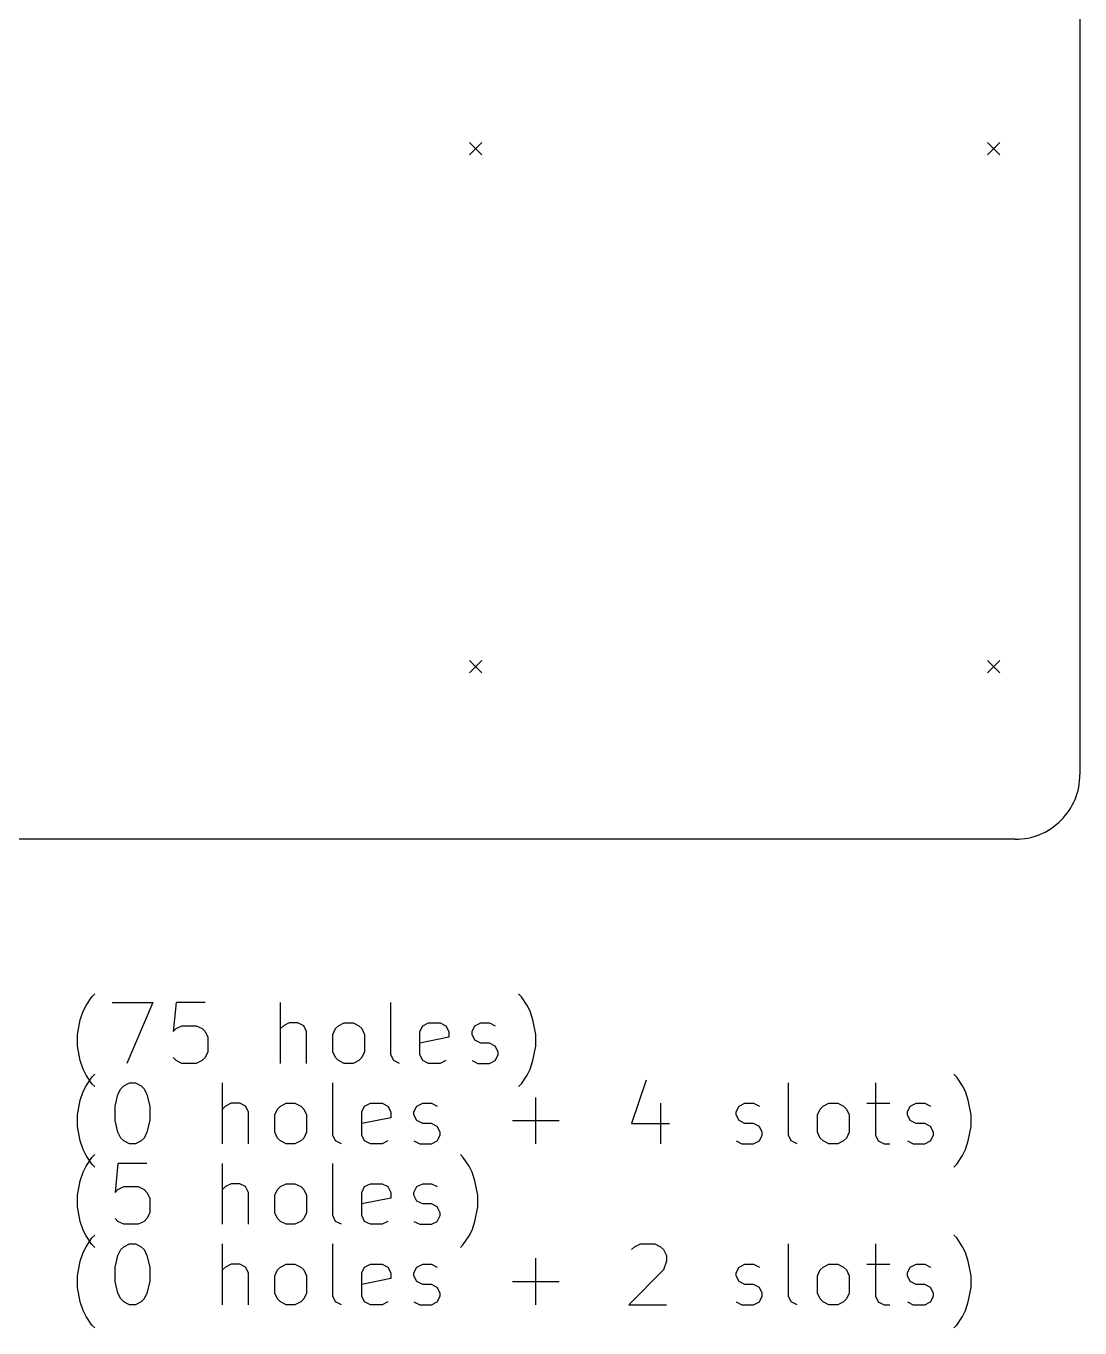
# Model space of a CAD drawing. Extents: x 72.6 to 142.4, y -98.9 to -13.5.
# Drawn here: x 107.79 to 142.38, y -98.91 to -56.18 of the extents above; entities that cross this region are included whole.
import ezdxf

# ---------------------------------------------------------------- set-up
doc = ezdxf.new("R2010")
doc.units = 0
doc.layers.add('BLACK', color=7, linetype='CONTINUOUS')

msp = doc.modelspace()

# ---------------------------------------------------------------- linework, layer by layer
at = {"layer": 'BLACK', "linetype": 'CONTINUOUS'}
for p, q in [((142.375, -17), (142.375, -80.75)), ((122.342, -60.0083), (122.742, -60.4083)), ((122.742, -60.0083), (122.342, -60.4083)), ((139.342, -60.0083), (139.742, -60.4083)), ((139.742, -60.0083), (139.342, -60.4083)), ((122.342, -77.0083), (122.742, -77.4083)), ((122.742, -77.0083), (122.342, -77.4083)), ((139.342, -77.0083), (139.742, -77.4083)), ((139.742, -77.0083), (139.342, -77.4083)), ((140.25, -82.875), (75.7916, -82.875)), ((109.949, -88.0392), (110.044, -87.944)), ((124.044, -88.0392), (123.949, -87.944)), ((109.663, -88.5154), (109.758, -88.325)), ((109.758, -88.325), (109.949, -88.0392)), ((110.615, -88.2297), (111.949, -88.2297)), ((111.949, -88.2297), (111.092, -90.2297)), ((112.711, -88.2297), (112.615, -89.1821)), ((113.663, -88.2297), (112.711, -88.2297)), ((116.139, -90.2297), (116.139, -88.2297)), ((119.758, -89.944), (119.758, -88.2297)), ((124.234, -88.325), (124.044, -88.0392)), ((124.33, -88.5154), (124.234, -88.325)), ((109.473, -89.2773), (109.568, -88.8012)), ((109.568, -88.8012), (109.663, -88.5154)), ((124.425, -88.8012), (124.33, -88.5154)), ((124.52, -89.2773), (124.425, -88.8012)), ((109.473, -89.6583), (109.473, -89.2773)), ((112.615, -89.1821), (112.711, -89.0869)), ((112.711, -89.0869), (112.901, -88.9916)), ((112.901, -88.9916), (113.377, -88.9916)), ((113.377, -88.9916), (113.568, -89.0869)), ((113.568, -89.0869), (113.663, -89.1821)), ((113.663, -89.1821), (113.758, -89.3726)), ((116.234, -88.9916), (116.139, -89.0869)), ((116.425, -88.8964), (116.234, -88.9916)), ((116.711, -88.8964), (116.425, -88.8964)), ((116.901, -88.9916), (116.711, -88.8964)), ((116.996, -89.1821), (116.901, -88.9916)), ((116.996, -90.2297), (116.996, -89.1821)), ((117.854, -89.2773), (117.949, -89.0869)), ((117.854, -89.8488), (117.854, -89.2773)), ((117.949, -89.0869), (118.044, -88.9916)), ((118.044, -88.9916), (118.234, -88.8964)), ((118.234, -88.8964), (118.52, -88.8964)), ((118.52, -88.8964), (118.711, -88.9916)), ((118.711, -88.9916), (118.806, -89.0869)), ((118.806, -89.0869), (118.901, -89.2773)), ((118.901, -89.2773), (118.901, -89.8488)), ((120.711, -89.1821), (120.806, -88.9916)), ((120.711, -89.944), (120.711, -89.1821)), ((120.806, -88.9916), (120.996, -88.8964)), ((120.996, -88.8964), (121.377, -88.8964)), ((121.377, -88.8964), (121.568, -88.9916)), ((121.568, -88.9916), (121.663, -89.1821)), ((121.663, -89.1821), (121.663, -89.3726)), ((122.425, -89.1821), (122.52, -88.9916)), ((122.425, -89.2773), (122.425, -89.1821)), ((122.52, -89.4678), (122.425, -89.2773)), ((122.52, -88.9916), (122.711, -88.8964)), ((122.711, -88.8964), (122.996, -88.8964)), ((122.996, -88.8964), (123.187, -88.9916)), ((124.52, -89.6583), (124.52, -89.2773)), ((109.568, -90.1345), (109.473, -89.6583)), ((113.758, -89.3726), (113.758, -89.8488)), ((121.663, -89.3726), (120.711, -89.5631)), ((122.711, -89.5631), (122.52, -89.4678)), ((122.996, -89.5631), (122.711, -89.5631)), ((123.187, -89.6583), (122.996, -89.5631)), ((123.282, -89.8488), (123.187, -89.6583)), ((124.425, -90.1345), (124.52, -89.6583)), ((109.663, -90.4202), (109.568, -90.1345)), ((112.711, -90.1345), (112.615, -90.0392)), ((112.901, -90.2297), (112.711, -90.1345)), ((113.568, -90.1345), (113.377, -90.2297)), ((113.663, -90.0392), (113.568, -90.1345)), ((113.758, -89.8488), (113.663, -90.0392)), ((117.949, -90.0392), (117.854, -89.8488)), ((118.044, -90.1345), (117.949, -90.0392)), ((118.234, -90.2297), (118.044, -90.1345)), ((118.711, -90.1345), (118.52, -90.2297)), ((118.806, -90.0392), (118.711, -90.1345)), ((118.901, -89.8488), (118.806, -90.0392)), ((119.854, -90.1345), (119.758, -89.944)), ((120.044, -90.2297), (119.854, -90.1345)), ((120.806, -90.1345), (120.711, -89.944)), ((120.996, -90.2297), (120.806, -90.1345)), ((121.568, -90.1345), (121.377, -90.2297)), ((122.425, -90.1345), (122.615, -90.2297)), ((122.996, -90.2297), (123.187, -90.1345)), ((123.187, -90.1345), (123.282, -89.944)), ((123.282, -89.944), (123.282, -89.8488)), ((124.33, -90.4202), (124.425, -90.1345)), ((109.758, -90.6107), (109.663, -90.4202)), ((113.377, -90.2297), (112.901, -90.2297)), ((118.52, -90.2297), (118.234, -90.2297)), ((121.377, -90.2297), (120.996, -90.2297)), ((122.615, -90.2297), (122.996, -90.2297)), ((124.234, -90.6107), (124.33, -90.4202)), ((109.663, -91.1554), (109.758, -90.965)), ((109.949, -90.8964), (109.758, -90.6107)), ((109.758, -90.965), (109.949, -90.6792)), ((109.949, -90.6792), (110.044, -90.584)), ((110.044, -90.9916), (109.949, -90.8964)), ((110.901, -91.0602), (110.996, -90.965)), ((110.996, -90.965), (111.187, -90.8697)), ((111.187, -90.8697), (111.377, -90.8697)), ((111.377, -90.8697), (111.568, -90.965)), ((111.568, -90.965), (111.663, -91.0602)), ((114.234, -92.8697), (114.234, -90.8697)), ((117.854, -92.584), (117.854, -90.8697)), ((123.949, -90.9916), (124.044, -90.8964)), ((124.044, -90.8964), (124.234, -90.6107)), ((128.139, -90.7745), (127.663, -92.2031)), ((132.806, -92.584), (132.806, -90.8697)), ((135.663, -90.8697), (135.663, -92.584)), ((138.33, -90.6792), (138.234, -90.584)), ((138.52, -90.965), (138.33, -90.6792)), ((138.615, -91.1554), (138.52, -90.965)), ((109.568, -91.4412), (109.663, -91.1554)), ((110.711, -91.6316), (110.806, -91.2507)), ((110.806, -91.2507), (110.901, -91.0602)), ((111.663, -91.0602), (111.758, -91.2507)), ((111.758, -91.2507), (111.854, -91.6316)), ((124.52, -92.8697), (124.52, -91.3459)), ((138.711, -91.4412), (138.615, -91.1554)), ((109.473, -91.9173), (109.568, -91.4412)), ((110.711, -92.1078), (110.711, -91.6316)), ((111.854, -91.6316), (111.854, -92.1078)), ((114.33, -91.6316), (114.234, -91.7269)), ((114.52, -91.5364), (114.33, -91.6316)), ((114.806, -91.5364), (114.52, -91.5364)), ((114.996, -91.6316), (114.806, -91.5364)), ((115.092, -91.8221), (114.996, -91.6316)), ((115.092, -92.8697), (115.092, -91.8221)), ((115.949, -91.9173), (116.044, -91.7269)), ((116.044, -91.7269), (116.139, -91.6316)), ((116.139, -91.6316), (116.33, -91.5364)), ((116.33, -91.5364), (116.615, -91.5364)), ((116.615, -91.5364), (116.806, -91.6316)), ((116.806, -91.6316), (116.901, -91.7269)), ((116.901, -91.7269), (116.996, -91.9173)), ((118.806, -91.8221), (118.901, -91.6316)), ((118.806, -92.584), (118.806, -91.8221)), ((118.901, -91.6316), (119.092, -91.5364)), ((119.092, -91.5364), (119.473, -91.5364)), ((119.473, -91.5364), (119.663, -91.6316)), ((119.663, -91.6316), (119.758, -91.8221)), ((119.758, -91.8221), (119.758, -92.0126)), ((120.52, -91.8221), (120.615, -91.6316)), ((120.52, -91.9173), (120.52, -91.8221)), ((120.615, -91.6316), (120.806, -91.5364)), ((120.806, -91.5364), (121.092, -91.5364)), ((121.092, -91.5364), (121.282, -91.6316)), ((128.615, -91.5364), (128.615, -92.8697)), ((131.092, -91.8221), (131.187, -91.6316)), ((131.092, -91.9173), (131.092, -91.8221)), ((131.187, -91.6316), (131.377, -91.5364)), ((131.377, -91.5364), (131.663, -91.5364)), ((131.663, -91.5364), (131.854, -91.6316)), ((133.758, -91.9173), (133.854, -91.7269)), ((133.854, -91.7269), (133.949, -91.6316)), ((133.949, -91.6316), (134.139, -91.5364)), ((134.139, -91.5364), (134.425, -91.5364)), ((134.425, -91.5364), (134.615, -91.6316)), ((134.615, -91.6316), (134.711, -91.7269)), ((134.711, -91.7269), (134.806, -91.9173)), ((135.377, -91.5364), (136.139, -91.5364)), ((136.711, -91.8221), (136.806, -91.6316)), ((136.711, -91.9173), (136.711, -91.8221)), ((136.806, -91.6316), (136.996, -91.5364)), ((136.996, -91.5364), (137.282, -91.5364)), ((137.282, -91.5364), (137.473, -91.6316)), ((138.806, -91.9173), (138.711, -91.4412)), ((109.473, -92.2983), (109.473, -91.9173)), ((110.806, -92.4888), (110.711, -92.1078)), ((111.854, -92.1078), (111.758, -92.4888)), ((115.949, -92.4888), (115.949, -91.9173)), ((116.996, -91.9173), (116.996, -92.4888)), ((119.758, -92.0126), (118.806, -92.2031)), ((120.615, -92.1078), (120.52, -91.9173)), ((120.806, -92.2031), (120.615, -92.1078)), ((121.092, -92.2031), (120.806, -92.2031)), ((121.282, -92.2983), (121.092, -92.2031)), ((123.758, -92.1078), (125.282, -92.1078)), ((127.663, -92.2031), (128.901, -92.2031)), ((131.187, -92.1078), (131.092, -91.9173)), ((131.377, -92.2031), (131.187, -92.1078)), ((131.663, -92.2031), (131.377, -92.2031)), ((131.854, -92.2983), (131.663, -92.2031)), ((133.758, -92.4888), (133.758, -91.9173)), ((134.806, -91.9173), (134.806, -92.4888)), ((136.806, -92.1078), (136.711, -91.9173)), ((136.996, -92.2031), (136.806, -92.1078)), ((137.282, -92.2031), (136.996, -92.2031)), ((137.473, -92.2983), (137.282, -92.2031)), ((138.806, -92.2983), (138.806, -91.9173)), ((109.568, -92.7745), (109.473, -92.2983)), ((110.901, -92.6792), (110.806, -92.4888)), ((110.996, -92.7745), (110.901, -92.6792)), ((111.663, -92.6792), (111.568, -92.7745)), ((111.758, -92.4888), (111.663, -92.6792)), ((116.044, -92.6792), (115.949, -92.4888)), ((116.139, -92.7745), (116.044, -92.6792)), ((116.901, -92.6792), (116.806, -92.7745)), ((116.996, -92.4888), (116.901, -92.6792)), ((117.949, -92.7745), (117.854, -92.584)), ((118.901, -92.7745), (118.806, -92.584)), ((121.377, -92.4888), (121.282, -92.2983)), ((121.282, -92.7745), (121.377, -92.584)), ((121.377, -92.584), (121.377, -92.4888)), ((131.949, -92.4888), (131.854, -92.2983)), ((131.854, -92.7745), (131.949, -92.584)), ((131.949, -92.584), (131.949, -92.4888)), ((132.901, -92.7745), (132.806, -92.584)), ((133.854, -92.6792), (133.758, -92.4888)), ((133.949, -92.7745), (133.854, -92.6792)), ((134.711, -92.6792), (134.615, -92.7745)), ((134.806, -92.4888), (134.711, -92.6792)), ((135.663, -92.584), (135.758, -92.7745)), ((137.568, -92.4888), (137.473, -92.2983)), ((137.473, -92.7745), (137.568, -92.584)), ((137.568, -92.584), (137.568, -92.4888)), ((138.711, -92.7745), (138.806, -92.2983)), ((109.663, -93.0602), (109.568, -92.7745)), ((109.758, -93.2507), (109.663, -93.0602)), ((111.187, -92.8697), (110.996, -92.7745)), ((111.377, -92.8697), (111.187, -92.8697)), ((111.568, -92.7745), (111.377, -92.8697)), ((116.33, -92.8697), (116.139, -92.7745)), ((116.615, -92.8697), (116.33, -92.8697)), ((116.806, -92.7745), (116.615, -92.8697)), ((118.139, -92.8697), (117.949, -92.7745)), ((119.092, -92.8697), (118.901, -92.7745)), ((119.473, -92.8697), (119.092, -92.8697)), ((119.663, -92.7745), (119.473, -92.8697)), ((120.52, -92.7745), (120.711, -92.8697)), ((120.711, -92.8697), (121.092, -92.8697)), ((121.092, -92.8697), (121.282, -92.7745)), ((131.092, -92.7745), (131.282, -92.8697)), ((131.282, -92.8697), (131.663, -92.8697)), ((131.663, -92.8697), (131.854, -92.7745)), ((133.092, -92.8697), (132.901, -92.7745)), ((134.139, -92.8697), (133.949, -92.7745)), ((134.425, -92.8697), (134.139, -92.8697)), ((134.615, -92.7745), (134.425, -92.8697)), ((135.758, -92.7745), (135.949, -92.8697)), ((135.949, -92.8697), (136.139, -92.8697)), ((136.711, -92.7745), (136.901, -92.8697)), ((136.901, -92.8697), (137.282, -92.8697)), ((137.282, -92.8697), (137.473, -92.7745)), ((138.52, -93.2507), (138.615, -93.0602)), ((138.615, -93.0602), (138.711, -92.7745)), ((109.949, -93.5364), (109.758, -93.2507)), ((109.758, -93.605), (109.949, -93.3192)), ((109.949, -93.3192), (110.044, -93.224)), ((110.044, -93.6316), (109.949, -93.5364)), ((110.806, -93.5097), (110.711, -94.4621)), ((111.758, -93.5097), (110.806, -93.5097)), ((114.234, -95.5097), (114.234, -93.5097)), ((117.854, -95.224), (117.854, -93.5097)), ((122.139, -93.3192), (122.044, -93.224)), ((122.33, -93.605), (122.139, -93.3192)), ((138.234, -93.6316), (138.33, -93.5364)), ((138.33, -93.5364), (138.52, -93.2507)), ((109.568, -94.0812), (109.663, -93.7954)), ((109.663, -93.7954), (109.758, -93.605)), ((122.425, -93.7954), (122.33, -93.605)), ((122.52, -94.0812), (122.425, -93.7954)), ((109.473, -94.5573), (109.568, -94.0812)), ((110.711, -94.4621), (110.806, -94.3669)), ((110.806, -94.3669), (110.996, -94.2716)), ((110.996, -94.2716), (111.473, -94.2716)), ((111.473, -94.2716), (111.663, -94.3669)), ((111.663, -94.3669), (111.758, -94.4621)), ((114.33, -94.2716), (114.234, -94.3669)), ((114.52, -94.1764), (114.33, -94.2716)), ((114.806, -94.1764), (114.52, -94.1764)), ((114.996, -94.2716), (114.806, -94.1764)), ((115.092, -94.4621), (114.996, -94.2716)), ((115.949, -94.5573), (116.044, -94.3669)), ((116.044, -94.3669), (116.139, -94.2716)), ((116.139, -94.2716), (116.33, -94.1764)), ((116.33, -94.1764), (116.615, -94.1764)), ((116.615, -94.1764), (116.806, -94.2716)), ((116.806, -94.2716), (116.901, -94.3669)), ((116.901, -94.3669), (116.996, -94.5573)), ((118.806, -94.4621), (118.901, -94.2716)), ((118.901, -94.2716), (119.092, -94.1764)), ((119.092, -94.1764), (119.473, -94.1764)), ((119.473, -94.1764), (119.663, -94.2716)), ((119.663, -94.2716), (119.758, -94.4621)), ((120.52, -94.4621), (120.615, -94.2716)), ((120.615, -94.2716), (120.806, -94.1764)), ((120.806, -94.1764), (121.092, -94.1764)), ((121.092, -94.1764), (121.282, -94.2716)), ((122.615, -94.5573), (122.52, -94.0812)), ((109.473, -94.9383), (109.473, -94.5573)), ((111.758, -94.4621), (111.854, -94.6526)), ((111.854, -94.6526), (111.854, -95.1288)), ((115.092, -95.5097), (115.092, -94.4621)), ((115.949, -95.1288), (115.949, -94.5573)), ((116.996, -94.5573), (116.996, -95.1288)), ((118.806, -95.224), (118.806, -94.4621)), ((119.758, -94.6526), (118.806, -94.8431)), ((119.758, -94.4621), (119.758, -94.6526)), ((120.52, -94.5573), (120.52, -94.4621)), ((120.615, -94.7478), (120.52, -94.5573)), ((120.806, -94.8431), (120.615, -94.7478)), ((121.092, -94.8431), (120.806, -94.8431)), ((121.282, -94.9383), (121.092, -94.8431)), ((122.615, -94.9383), (122.615, -94.5573)), ((109.568, -95.4145), (109.473, -94.9383)), ((111.854, -95.1288), (111.758, -95.3192)), ((116.044, -95.3192), (115.949, -95.1288)), ((116.996, -95.1288), (116.901, -95.3192)), ((117.949, -95.4145), (117.854, -95.224)), ((118.901, -95.4145), (118.806, -95.224)), ((121.377, -95.1288), (121.282, -94.9383)), ((121.282, -95.4145), (121.377, -95.224)), ((121.377, -95.224), (121.377, -95.1288)), ((122.52, -95.4145), (122.615, -94.9383)), ((109.663, -95.7002), (109.568, -95.4145)), ((109.758, -95.8907), (109.663, -95.7002)), ((110.806, -95.4145), (110.711, -95.3192)), ((110.996, -95.5097), (110.806, -95.4145)), ((111.473, -95.5097), (110.996, -95.5097)), ((111.663, -95.4145), (111.473, -95.5097)), ((111.758, -95.3192), (111.663, -95.4145)), ((116.139, -95.4145), (116.044, -95.3192)), ((116.33, -95.5097), (116.139, -95.4145)), ((116.615, -95.5097), (116.33, -95.5097)), ((116.806, -95.4145), (116.615, -95.5097)), ((116.901, -95.3192), (116.806, -95.4145)), ((118.139, -95.5097), (117.949, -95.4145)), ((119.092, -95.5097), (118.901, -95.4145)), ((119.473, -95.5097), (119.092, -95.5097)), ((119.663, -95.4145), (119.473, -95.5097)), ((120.52, -95.4145), (120.711, -95.5097)), ((120.711, -95.5097), (121.092, -95.5097)), ((121.092, -95.5097), (121.282, -95.4145)), ((122.33, -95.8907), (122.425, -95.7002)), ((122.425, -95.7002), (122.52, -95.4145)), ((109.949, -96.1764), (109.758, -95.8907)), ((109.758, -96.245), (109.949, -95.9592)), ((109.949, -95.9592), (110.044, -95.864)), ((122.139, -96.1764), (122.33, -95.8907)), ((138.33, -95.9592), (138.234, -95.864)), ((138.52, -96.245), (138.33, -95.9592)), ((109.568, -96.7212), (109.663, -96.4354)), ((109.663, -96.4354), (109.758, -96.245)), ((110.044, -96.2716), (109.949, -96.1764)), ((110.711, -96.9116), (110.806, -96.5307)), ((110.806, -96.5307), (110.901, -96.3402)), ((110.901, -96.3402), (110.996, -96.245)), ((110.996, -96.245), (111.187, -96.1497)), ((111.187, -96.1497), (111.377, -96.1497)), ((111.377, -96.1497), (111.568, -96.245)), ((111.568, -96.245), (111.663, -96.3402)), ((111.663, -96.3402), (111.758, -96.5307)), ((111.758, -96.5307), (111.854, -96.9116)), ((114.234, -98.1497), (114.234, -96.1497)), ((117.854, -97.864), (117.854, -96.1497)), ((122.044, -96.2716), (122.139, -96.1764)), ((127.663, -96.3402), (127.758, -96.245)), ((127.758, -96.245), (127.949, -96.1497)), ((127.949, -96.1497), (128.425, -96.1497)), ((128.425, -96.1497), (128.615, -96.245)), ((128.615, -96.245), (128.711, -96.3402)), ((128.711, -96.3402), (128.806, -96.5307)), ((128.806, -96.5307), (128.806, -96.7212)), ((132.806, -97.864), (132.806, -96.1497)), ((135.663, -96.1497), (135.663, -97.864)), ((138.615, -96.4354), (138.52, -96.245)), ((138.711, -96.7212), (138.615, -96.4354)), ((109.473, -97.1973), (109.568, -96.7212)), ((110.711, -97.3878), (110.711, -96.9116)), ((111.854, -96.9116), (111.854, -97.3878)), ((114.33, -96.9116), (114.234, -97.0069)), ((114.52, -96.8164), (114.33, -96.9116)), ((114.806, -96.8164), (114.52, -96.8164)), ((114.996, -96.9116), (114.806, -96.8164)), ((115.092, -97.1021), (114.996, -96.9116)), ((116.044, -97.0069), (116.139, -96.9116)), ((116.139, -96.9116), (116.33, -96.8164)), ((116.33, -96.8164), (116.615, -96.8164)), ((116.615, -96.8164), (116.806, -96.9116)), ((116.806, -96.9116), (116.901, -97.0069)), ((118.806, -97.1021), (118.901, -96.9116)), ((118.901, -96.9116), (119.092, -96.8164)), ((119.092, -96.8164), (119.473, -96.8164)), ((119.473, -96.8164), (119.663, -96.9116)), ((119.663, -96.9116), (119.758, -97.1021)), ((120.52, -97.1021), (120.615, -96.9116)), ((120.615, -96.9116), (120.806, -96.8164)), ((120.806, -96.8164), (121.092, -96.8164)), ((121.092, -96.8164), (121.282, -96.9116)), ((124.52, -98.1497), (124.52, -96.6259)), ((128.806, -96.7212), (128.711, -97.0069)), ((131.092, -97.1021), (131.187, -96.9116)), ((131.187, -96.9116), (131.377, -96.8164)), ((131.377, -96.8164), (131.663, -96.8164)), ((131.663, -96.8164), (131.854, -96.9116)), ((133.854, -97.0069), (133.949, -96.9116)), ((133.949, -96.9116), (134.139, -96.8164)), ((134.139, -96.8164), (134.425, -96.8164)), ((134.425, -96.8164), (134.615, -96.9116)), ((134.615, -96.9116), (134.711, -97.0069)), ((135.377, -96.8164), (136.139, -96.8164)), ((136.711, -97.1021), (136.806, -96.9116)), ((136.806, -96.9116), (136.996, -96.8164)), ((136.996, -96.8164), (137.282, -96.8164)), ((137.282, -96.8164), (137.473, -96.9116)), ((138.806, -97.1973), (138.711, -96.7212)), ((109.473, -97.5783), (109.473, -97.1973)), ((110.806, -97.7688), (110.711, -97.3878)), ((111.854, -97.3878), (111.758, -97.7688)), ((115.092, -98.1497), (115.092, -97.1021)), ((115.949, -97.1973), (116.044, -97.0069)), ((115.949, -97.7688), (115.949, -97.1973)), ((116.901, -97.0069), (116.996, -97.1973)), ((116.996, -97.1973), (116.996, -97.7688)), ((118.806, -97.864), (118.806, -97.1021)), ((119.758, -97.2926), (118.806, -97.4831)), ((119.758, -97.1021), (119.758, -97.2926)), ((120.52, -97.1973), (120.52, -97.1021)), ((120.615, -97.3878), (120.52, -97.1973)), ((120.806, -97.4831), (120.615, -97.3878)), ((123.758, -97.3878), (125.282, -97.3878)), ((128.711, -97.0069), (127.568, -98.1497)), ((131.092, -97.1973), (131.092, -97.1021)), ((131.187, -97.3878), (131.092, -97.1973)), ((131.377, -97.4831), (131.187, -97.3878)), ((133.758, -97.1973), (133.854, -97.0069)), ((133.758, -97.7688), (133.758, -97.1973)), ((134.711, -97.0069), (134.806, -97.1973)), ((134.806, -97.1973), (134.806, -97.7688)), ((136.711, -97.1973), (136.711, -97.1021)), ((136.806, -97.3878), (136.711, -97.1973)), ((136.996, -97.4831), (136.806, -97.3878)), ((138.806, -97.5783), (138.806, -97.1973)), ((109.568, -98.0545), (109.473, -97.5783)), ((110.901, -97.9592), (110.806, -97.7688)), ((111.758, -97.7688), (111.663, -97.9592)), ((116.044, -97.9592), (115.949, -97.7688)), ((116.996, -97.7688), (116.901, -97.9592)), ((121.092, -97.4831), (120.806, -97.4831)), ((121.282, -97.5783), (121.092, -97.4831)), ((121.377, -97.7688), (121.282, -97.5783)), ((121.377, -97.864), (121.377, -97.7688)), ((131.663, -97.4831), (131.377, -97.4831)), ((131.854, -97.5783), (131.663, -97.4831)), ((131.949, -97.7688), (131.854, -97.5783)), ((131.949, -97.864), (131.949, -97.7688)), ((133.854, -97.9592), (133.758, -97.7688)), ((134.806, -97.7688), (134.711, -97.9592)), ((137.282, -97.4831), (136.996, -97.4831)), ((137.473, -97.5783), (137.282, -97.4831)), ((137.568, -97.7688), (137.473, -97.5783)), ((137.568, -97.864), (137.568, -97.7688)), ((138.711, -98.0545), (138.806, -97.5783)), ((109.663, -98.3402), (109.568, -98.0545)), ((110.996, -98.0545), (110.901, -97.9592)), ((111.187, -98.1497), (110.996, -98.0545)), ((111.377, -98.1497), (111.187, -98.1497)), ((111.568, -98.0545), (111.377, -98.1497)), ((111.663, -97.9592), (111.568, -98.0545)), ((116.139, -98.0545), (116.044, -97.9592)), ((116.33, -98.1497), (116.139, -98.0545)), ((116.615, -98.1497), (116.33, -98.1497)), ((116.806, -98.0545), (116.615, -98.1497)), ((116.901, -97.9592), (116.806, -98.0545)), ((117.949, -98.0545), (117.854, -97.864)), ((118.139, -98.1497), (117.949, -98.0545)), ((118.901, -98.0545), (118.806, -97.864)), ((119.092, -98.1497), (118.901, -98.0545)), ((119.473, -98.1497), (119.092, -98.1497)), ((119.663, -98.0545), (119.473, -98.1497)), ((120.52, -98.0545), (120.711, -98.1497)), ((120.711, -98.1497), (121.092, -98.1497)), ((121.092, -98.1497), (121.282, -98.0545)), ((121.282, -98.0545), (121.377, -97.864)), ((127.568, -98.1497), (128.806, -98.1497)), ((131.092, -98.0545), (131.282, -98.1497)), ((131.282, -98.1497), (131.663, -98.1497)), ((131.663, -98.1497), (131.854, -98.0545)), ((131.854, -98.0545), (131.949, -97.864)), ((132.901, -98.0545), (132.806, -97.864)), ((133.092, -98.1497), (132.901, -98.0545)), ((133.949, -98.0545), (133.854, -97.9592)), ((134.139, -98.1497), (133.949, -98.0545)), ((134.425, -98.1497), (134.139, -98.1497)), ((134.615, -98.0545), (134.425, -98.1497)), ((134.711, -97.9592), (134.615, -98.0545)), ((135.663, -97.864), (135.758, -98.0545)), ((135.758, -98.0545), (135.949, -98.1497)), ((135.949, -98.1497), (136.139, -98.1497)), ((136.711, -98.0545), (136.901, -98.1497)), ((136.901, -98.1497), (137.282, -98.1497)), ((137.282, -98.1497), (137.473, -98.0545)), ((137.473, -98.0545), (137.568, -97.864)), ((138.615, -98.3402), (138.711, -98.0545)), ((109.758, -98.5307), (109.663, -98.3402)), ((109.949, -98.8164), (109.758, -98.5307)), ((138.33, -98.8164), (138.52, -98.5307)), ((138.52, -98.5307), (138.615, -98.3402)), ((110.044, -98.9116), (109.949, -98.8164)), ((138.234, -98.9116), (138.33, -98.8164))]:
    msp.add_line(p, q, dxfattribs=at)
at = {"layer": 'BLACK'}
msp.add_arc((140.25, -80.75), 2.125, -89.9991, 0.00102, dxfattribs=at)

doc.saveas('drawing.dxf')
